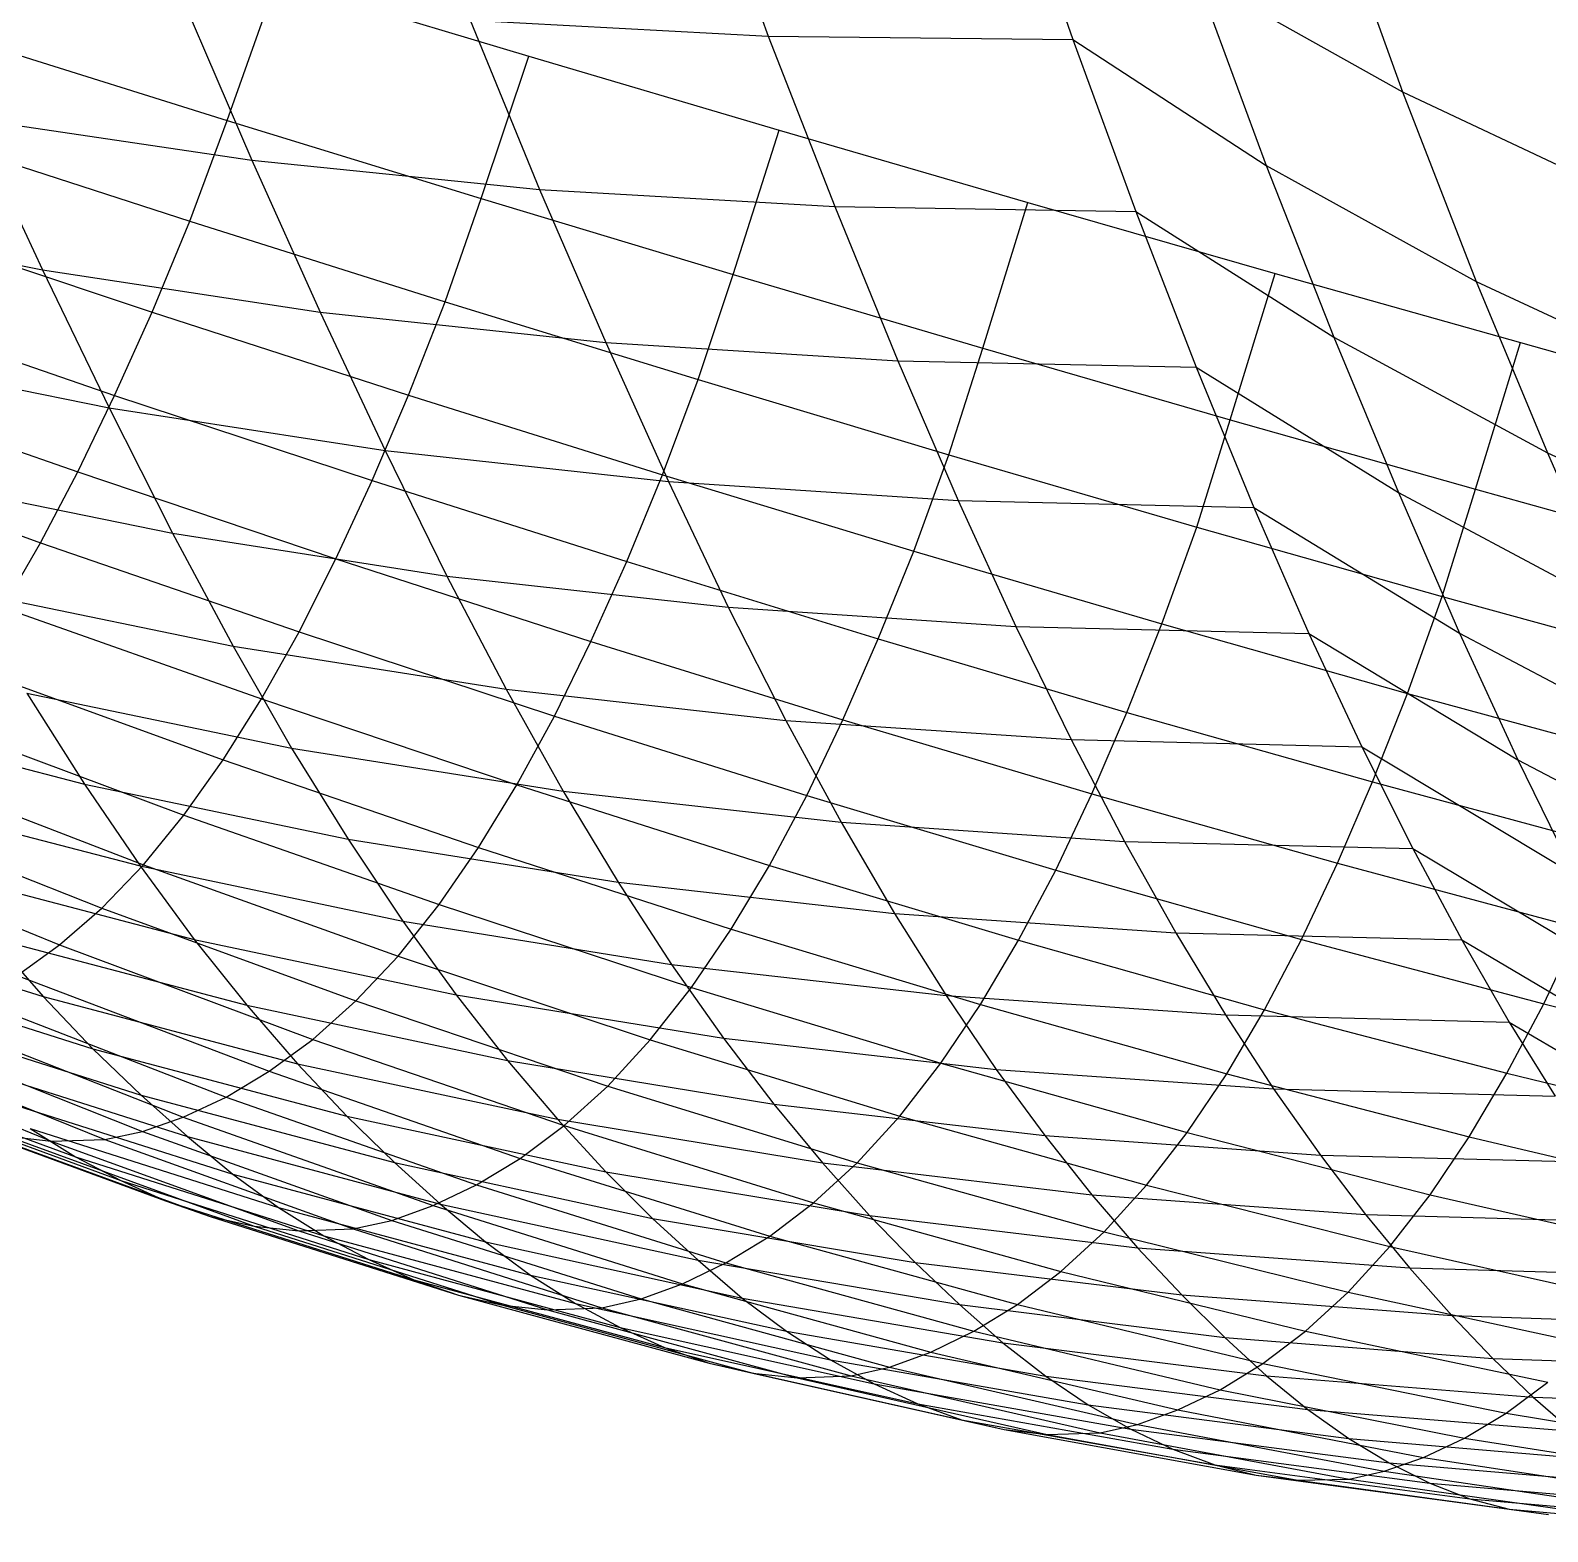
# Model space of a CAD drawing. Extents: x -429 to 429, y -1 to 209.
# Drawn here: x -325.63 to -317.15, y 32.33 to 40.71 of the extents above; entities that cross this region are included whole.
import ezdxf

# ---------------------------------------------------------------- set-up
doc = ezdxf.new("R2010")
doc.units = 0

msp = doc.modelspace()

# ---------------------------------------------------------------- linework, layer by layer
at = {"layer": 'default', "color": 5, "linetype": 'CONTINUOUS'}
for p, q in [((-321.886, 41.728, 93.421), (-321.504, 40.68, 94.003)), ((-320.167, 41.716, 92.754), (-319.804, 40.661, 93.306)), ((-320.167, 41.716, 92.754), (-319.804, 40.661, 93.306)), ((-318.38, 41.533, 89.096), (-317.962, 40.369, 89.72)), ((-324.526, 40.208, 116.311), (-324.25, 40.99, 116.581)), ((-324.25, 40.99, 116.581), (-322.842, 40.568, 115.537)), ((-319.114, 41.014, 91.208), (-317.962, 40.369, 89.72)), ((-319.114, 41.014, 91.208), (-318.723, 39.957, 91.789)), ((-324.792, 40.927, 95.688), (-324.389, 39.987, 96.285)), ((-323.169, 40.768, 94.799), (-321.504, 40.68, 94.003)), ((-323.169, 40.768, 94.799), (-322.781, 39.823, 95.38)), ((-321.504, 40.68, 94.003), (-319.804, 40.661, 93.306)), ((-321.504, 40.68, 94.003), (-321.133, 39.728, 94.562)), ((-325.955, 40.656, 117.327), (-324.526, 40.208, 116.311)), ((-319.804, 40.661, 93.306), (-318.723, 39.957, 91.789)), ((-319.804, 40.661, 93.306), (-319.452, 39.7, 93.836)), ((-319.804, 40.661, 93.306), (-319.452, 39.7, 93.836)), ((-323.108, 39.772, 115.279), (-322.842, 40.568, 115.537)), ((-322.842, 40.568, 115.537), (-321.443, 40.155, 114.481)), ((-317.962, 40.369, 89.72), (-316.718, 39.782, 88.297)), ((-317.962, 40.369, 89.72), (-317.55, 39.31, 90.328)), ((-325.952, 40.219, 97.274), (-324.389, 39.987, 96.285)), ((-325.952, 40.219, 97.274), (-325.557, 39.374, 97.845)), ((-324.735, 39.646, 116.106), (-324.526, 40.208, 116.311)), ((-324.526, 40.208, 116.311), (-323.108, 39.772, 115.279)), ((-326.174, 40.113, 117.108), (-324.735, 39.646, 116.106)), ((-321.701, 39.348, 114.229), (-321.443, 40.155, 114.481)), ((-321.443, 40.155, 114.481), (-320.054, 39.75, 113.412)), ((-324.389, 39.987, 96.285), (-322.781, 39.823, 95.38)), ((-324.389, 39.987, 96.285), (-324.006, 39.138, 96.848)), ((-318.723, 39.957, 91.789), (-317.55, 39.31, 90.328)), ((-318.723, 39.957, 91.789), (-318.345, 38.998, 92.348)), ((-323.308, 39.196, 115.082), (-323.108, 39.772, 115.279)), ((-323.108, 39.772, 115.279), (-321.701, 39.348, 114.229)), ((-322.781, 39.823, 95.38), (-321.133, 39.728, 94.562)), ((-322.781, 39.823, 95.38), (-322.412, 38.968, 95.929)), ((-320.306, 38.936, 113.163), (-320.054, 39.75, 113.412)), ((-320.054, 39.75, 113.412), (-318.674, 39.354, 112.33)), ((-327.059, 39.675, 98.917), (-325.557, 39.374, 97.845)), ((-321.133, 39.728, 94.562), (-319.452, 39.7, 93.836)), ((-321.133, 39.728, 94.562), (-320.78, 38.866, 95.093)), ((-319.452, 39.7, 93.836), (-318.345, 38.998, 92.348)), ((-319.452, 39.7, 93.836), (-319.115, 38.831, 94.34)), ((-319.452, 39.7, 93.836), (-319.115, 38.831, 94.34)), ((-326.393, 39.62, 116.886), (-324.946, 39.138, 115.893)), ((-324.946, 39.138, 115.893), (-324.735, 39.646, 116.106)), ((-324.735, 39.646, 116.106), (-323.308, 39.196, 115.082)), ((-325.557, 39.374, 97.845), (-324.006, 39.138, 96.848)), ((-325.557, 39.374, 97.845), (-325.185, 38.603, 98.379)), ((-321.895, 38.761, 114.039), (-321.701, 39.348, 114.229)), ((-321.701, 39.348, 114.229), (-320.306, 38.936, 113.163)), ((-318.924, 38.536, 112.081), (-318.674, 39.354, 112.33)), ((-318.674, 39.354, 112.33), (-317.304, 38.968, 111.236)), ((-317.55, 39.31, 90.328), (-316.292, 38.722, 88.928)), ((-317.55, 39.31, 90.328), (-317.153, 38.352, 90.911)), ((-326.608, 39.17, 116.666), (-325.155, 38.673, 115.679)), ((-323.513, 38.674, 114.876), (-323.308, 39.196, 115.082)), ((-323.308, 39.196, 115.082), (-321.895, 38.761, 114.039)), ((-325.155, 38.673, 115.679), (-324.946, 39.138, 115.893)), ((-324.946, 39.138, 115.893), (-323.513, 38.674, 114.876)), ((-324.006, 39.138, 96.848), (-322.412, 38.968, 95.929)), ((-324.006, 39.138, 96.848), (-323.643, 38.365, 97.376)), ((-318.345, 38.998, 92.348), (-317.153, 38.352, 90.911)), ((-318.345, 38.998, 92.348), (-317.984, 38.13, 92.877)), ((-326.68, 38.907, 99.453), (-325.185, 38.603, 98.379)), ((-322.412, 38.968, 95.929), (-320.78, 38.866, 95.093)), ((-322.412, 38.968, 95.929), (-322.061, 38.192, 96.446)), ((-320.496, 38.341, 112.976), (-320.306, 38.936, 113.163)), ((-320.306, 38.936, 113.163), (-318.924, 38.536, 112.081)), ((-317.554, 38.149, 110.982), (-317.304, 38.968, 111.236)), ((-317.304, 38.968, 111.236), (-315.943, 38.59, 110.129)), ((-320.78, 38.866, 95.093), (-319.115, 38.831, 94.34)), ((-320.78, 38.866, 95.093), (-320.443, 38.086, 95.592)), ((-319.115, 38.831, 94.34), (-317.984, 38.13, 92.877)), ((-319.115, 38.831, 94.34), (-318.793, 38.047, 94.818)), ((-319.115, 38.831, 94.34), (-318.793, 38.047, 94.818)), ((-326.818, 38.756, 116.448), (-325.361, 38.246, 115.466)), ((-322.095, 38.229, 113.836), (-321.895, 38.761, 114.039)), ((-321.895, 38.761, 114.039), (-320.496, 38.341, 112.976)), ((-325.361, 38.246, 115.466), (-325.155, 38.673, 115.679)), ((-325.155, 38.673, 115.679), (-323.717, 38.198, 114.667)), ((-323.717, 38.198, 114.667), (-323.513, 38.674, 114.876)), ((-323.513, 38.674, 114.876), (-322.095, 38.229, 113.836)), ((-325.185, 38.603, 98.379), (-323.643, 38.365, 97.376)), ((-325.185, 38.603, 98.379), (-324.832, 37.903, 98.882)), ((-319.111, 37.938, 111.892), (-318.924, 38.536, 112.081)), ((-318.924, 38.536, 112.081), (-317.554, 38.149, 110.982)), ((-327.027, 38.375, 116.229), (-325.568, 37.85, 115.249)), ((-323.643, 38.365, 97.376), (-322.061, 38.192, 96.446)), ((-323.643, 38.365, 97.376), (-323.299, 37.663, 97.872)), ((-320.692, 37.803, 112.774), (-320.496, 38.341, 112.976)), ((-320.496, 38.341, 112.976), (-319.111, 37.938, 111.892)), ((-317.153, 38.352, 90.911), (-315.88, 37.765, 89.533)), ((-317.153, 38.352, 90.911), (-316.775, 37.485, 91.465)), ((-325.568, 37.85, 115.249), (-325.361, 38.246, 115.466)), ((-325.361, 38.246, 115.466), (-323.92, 37.76, 114.457)), ((-322.295, 37.745, 113.63), (-322.095, 38.229, 113.836)), ((-322.095, 38.229, 113.836), (-320.692, 37.803, 112.774)), ((-326.321, 38.208, 99.957), (-324.832, 37.903, 98.882)), ((-323.92, 37.76, 114.457), (-323.717, 38.198, 114.667)), ((-323.717, 38.198, 114.667), (-322.295, 37.745, 113.63)), ((-322.061, 38.192, 96.446), (-320.443, 38.086, 95.592)), ((-322.061, 38.192, 96.446), (-321.728, 37.49, 96.933)), ((-317.741, 37.55, 110.79), (-317.554, 38.149, 110.982)), ((-317.554, 38.149, 110.982), (-316.196, 37.773, 109.867)), ((-320.443, 38.086, 95.592), (-318.793, 38.047, 94.818)), ((-320.443, 38.086, 95.592), (-320.121, 37.383, 96.065)), ((-317.984, 38.13, 92.877), (-316.775, 37.485, 91.465)), ((-317.984, 38.13, 92.877), (-317.643, 37.345, 93.378)), ((-318.793, 38.047, 94.818), (-317.643, 37.345, 93.378)), ((-318.793, 38.047, 94.818), (-318.485, 37.343, 95.273)), ((-318.793, 38.047, 94.818), (-318.485, 37.343, 95.273)), ((-324.832, 37.903, 98.882), (-323.299, 37.663, 97.872)), ((-324.832, 37.903, 98.882), (-324.492, 37.273, 99.362)), ((-319.306, 37.397, 111.69), (-319.111, 37.938, 111.892)), ((-319.111, 37.938, 111.892), (-317.741, 37.55, 110.79)), ((-325.778, 37.489, 115.026), (-325.568, 37.85, 115.249)), ((-325.568, 37.85, 115.249), (-324.125, 37.352, 114.241)), ((-320.89, 37.313, 112.569), (-320.692, 37.803, 112.774)), ((-320.692, 37.803, 112.774), (-319.306, 37.397, 111.69)), ((-324.125, 37.352, 114.241), (-323.92, 37.76, 114.457)), ((-323.92, 37.76, 114.457), (-322.495, 37.298, 113.421)), ((-322.495, 37.298, 113.421), (-322.295, 37.745, 113.63)), ((-322.295, 37.745, 113.63), (-320.89, 37.313, 112.569)), ((-323.299, 37.663, 97.872), (-321.728, 37.49, 96.933)), ((-323.299, 37.663, 97.872), (-322.968, 37.033, 98.347)), ((-325.975, 37.579, 100.439), (-324.492, 37.273, 99.362)), ((-317.935, 37.009, 110.585), (-317.741, 37.55, 110.79)), ((-317.741, 37.55, 110.79), (-316.386, 37.178, 109.668)), ((-325.778, 37.489, 115.026), (-324.335, 36.978, 114.017)), ((-321.728, 37.49, 96.933), (-320.121, 37.383, 96.065)), ((-321.728, 37.49, 96.933), (-321.406, 36.858, 97.398)), ((-320.121, 37.383, 96.065), (-318.485, 37.343, 95.273)), ((-320.121, 37.383, 96.065), (-319.812, 36.751, 96.517)), ((-319.501, 36.903, 111.484), (-319.306, 37.397, 111.69)), ((-319.306, 37.397, 111.69), (-317.935, 37.009, 110.585)), ((-324.335, 36.978, 114.017), (-324.125, 37.352, 114.241)), ((-324.125, 37.352, 114.241), (-322.698, 36.881, 113.206)), ((-322.698, 36.881, 113.206), (-322.495, 37.298, 113.421)), ((-322.495, 37.298, 113.421), (-321.088, 36.861, 112.36)), ((-321.088, 36.861, 112.36), (-320.89, 37.313, 112.569)), ((-320.89, 37.313, 112.569), (-319.501, 36.903, 111.484)), ((-318.485, 37.343, 95.273), (-317.318, 36.637, 93.853)), ((-318.485, 37.343, 95.273), (-318.189, 36.711, 95.706)), ((-318.485, 37.343, 95.273), (-318.189, 36.711, 95.706)), ((-317.643, 37.345, 93.378), (-316.418, 36.699, 91.986)), ((-317.643, 37.345, 93.378), (-317.318, 36.637, 93.853)), ((-324.492, 37.273, 99.362), (-322.968, 37.033, 98.347)), ((-324.492, 37.273, 99.362), (-324.167, 36.703, 99.818)), ((-325.991, 37.162, 114.797), (-324.548, 36.638, 113.785)), ((-322.968, 37.033, 98.347), (-321.406, 36.858, 97.398)), ((-322.968, 37.033, 98.347), (-322.65, 36.463, 98.798)), ((-325.645, 37.01, 100.897), (-324.167, 36.703, 99.818)), ((-325.645, 37.01, 100.897), (-325.323, 36.502, 101.339)), ((-324.548, 36.638, 113.785), (-324.335, 36.978, 114.017)), ((-324.335, 36.978, 114.017), (-322.908, 36.498, 112.981)), ((-318.13, 36.515, 110.375), (-317.935, 37.009, 110.585)), ((-317.935, 37.009, 110.585), (-316.581, 36.64, 109.457)), ((-326.755, 36.874, 102.473), (-325.323, 36.502, 101.339)), ((-326.207, 36.866, 114.56), (-324.768, 36.329, 113.544)), ((-322.908, 36.498, 112.981), (-322.698, 36.881, 113.206)), ((-322.698, 36.881, 113.206), (-321.289, 36.438, 112.144)), ((-319.698, 36.448, 111.274), (-319.501, 36.903, 111.484)), ((-319.501, 36.903, 111.484), (-318.13, 36.515, 110.375)), ((-321.406, 36.858, 97.398), (-319.812, 36.751, 96.517)), ((-321.406, 36.858, 97.398), (-321.098, 36.289, 97.84)), ((-321.289, 36.438, 112.144), (-321.088, 36.861, 112.36)), ((-321.088, 36.861, 112.36), (-319.698, 36.448, 111.274)), ((-324.167, 36.703, 99.818), (-322.65, 36.463, 98.798)), ((-324.167, 36.703, 99.818), (-323.851, 36.195, 100.259)), ((-319.812, 36.751, 96.517), (-318.189, 36.711, 95.706)), ((-319.812, 36.751, 96.517), (-319.515, 36.182, 96.946)), ((-318.189, 36.711, 95.706), (-317.006, 36, 94.307)), ((-318.189, 36.711, 95.706), (-317.905, 36.143, 96.119)), ((-318.189, 36.711, 95.706), (-317.905, 36.143, 96.119)), ((-324.768, 36.329, 113.544), (-324.548, 36.638, 113.785)), ((-324.548, 36.638, 113.785), (-323.122, 36.148, 112.747)), ((-317.318, 36.637, 93.853), (-316.081, 35.987, 92.479)), ((-317.318, 36.637, 93.853), (-317.006, 36, 94.307)), ((-326.429, 36.603, 114.314), (-324.994, 36.052, 113.292)), ((-325.323, 36.502, 101.339), (-323.851, 36.195, 100.259)), ((-325.323, 36.502, 101.339), (-325.012, 36.045, 101.765)), ((-323.122, 36.148, 112.747), (-322.908, 36.498, 112.981)), ((-322.908, 36.498, 112.981), (-321.498, 36.048, 111.917)), ((-322.65, 36.463, 98.798), (-321.098, 36.289, 97.84)), ((-322.65, 36.463, 98.798), (-322.342, 35.954, 99.233)), ((-319.898, 36.022, 111.056), (-319.698, 36.448, 111.274)), ((-319.698, 36.448, 111.274), (-318.326, 36.06, 110.162)), ((-318.326, 36.06, 110.162), (-318.13, 36.515, 110.375)), ((-318.13, 36.515, 110.375), (-316.777, 36.149, 109.243)), ((-326.656, 36.374, 114.059), (-325.226, 35.81, 113.029)), ((-326.441, 36.418, 102.897), (-325.012, 36.045, 101.765)), ((-321.498, 36.048, 111.917), (-321.289, 36.438, 112.144)), ((-321.289, 36.438, 112.144), (-319.898, 36.022, 111.056)), ((-324.994, 36.052, 113.292), (-324.768, 36.329, 113.544)), ((-324.768, 36.329, 113.544), (-323.342, 35.829, 112.502)), ((-321.098, 36.289, 97.84), (-319.515, 36.182, 96.946)), ((-321.098, 36.289, 97.84), (-320.8, 35.779, 98.266)), ((-323.851, 36.195, 100.259), (-322.342, 35.954, 99.233)), ((-323.851, 36.195, 100.259), (-323.546, 35.737, 100.682)), ((-326.885, 36.181, 113.799), (-325.462, 35.605, 112.76)), ((-323.342, 35.829, 112.502), (-323.122, 36.148, 112.747)), ((-323.122, 36.148, 112.747), (-321.711, 35.692, 111.681)), ((-319.515, 36.182, 96.946), (-317.905, 36.143, 96.119)), ((-319.515, 36.182, 96.946), (-319.228, 35.672, 97.359)), ((-317.905, 36.143, 96.119), (-316.707, 35.427, 94.739)), ((-317.905, 36.143, 96.119), (-317.63, 35.632, 96.515)), ((-317.905, 36.143, 96.119), (-317.63, 35.632, 96.515)), ((-325.226, 35.81, 113.029), (-324.994, 36.052, 113.292)), ((-325.012, 36.045, 101.765), (-323.546, 35.737, 100.682)), ((-325.012, 36.045, 101.765), (-324.71, 35.634, 102.176)), ((-324.994, 36.052, 113.292), (-323.572, 35.542, 112.244)), ((-321.711, 35.692, 111.681), (-321.498, 36.048, 111.917)), ((-321.498, 36.048, 111.917), (-320.106, 35.63, 110.827)), ((-320.106, 35.63, 110.827), (-319.898, 36.022, 111.056)), ((-319.898, 36.022, 111.056), (-318.526, 35.634, 109.943)), ((-318.526, 35.634, 109.943), (-318.326, 36.06, 110.162)), ((-318.326, 36.06, 110.162), (-316.974, 35.697, 109.027)), ((-326.135, 36.008, 103.307), (-324.71, 35.634, 102.176)), ((-322.342, 35.954, 99.233), (-320.8, 35.779, 98.266)), ((-322.342, 35.954, 99.233), (-322.044, 35.495, 99.652)), ((-325.462, 35.605, 112.76), (-325.226, 35.81, 113.029)), ((-325.226, 35.81, 113.029), (-323.808, 35.291, 111.975)), ((-323.572, 35.542, 112.244), (-323.342, 35.829, 112.502)), ((-323.342, 35.829, 112.502), (-321.933, 35.367, 111.433)), ((-320.8, 35.779, 98.266), (-319.228, 35.672, 97.359)), ((-320.8, 35.779, 98.266), (-320.511, 35.321, 98.675)), ((-326.939, 35.755, 105.246), (-325.553, 35.315, 104.081)), ((-323.546, 35.737, 100.682), (-322.044, 35.495, 99.652)), ((-323.546, 35.737, 100.682), (-323.248, 35.326, 101.091)), ((-321.933, 35.367, 111.433), (-321.711, 35.692, 111.681)), ((-321.711, 35.692, 111.681), (-320.319, 35.271, 110.589)), ((-317.173, 35.275, 108.804), (-316.974, 35.697, 109.027)), ((-325.839, 35.642, 103.701), (-324.417, 35.267, 102.572)), ((-325.839, 35.642, 103.701), (-325.553, 35.315, 104.081)), ((-325.7, 35.434, 112.485), (-325.462, 35.605, 112.76)), ((-325.462, 35.605, 112.76), (-324.048, 35.076, 111.698)), ((-324.71, 35.634, 102.176), (-323.248, 35.326, 101.091)), ((-324.71, 35.634, 102.176), (-324.417, 35.267, 102.572)), ((-320.319, 35.271, 110.589), (-320.106, 35.63, 110.827)), ((-320.106, 35.63, 110.827), (-318.732, 35.242, 109.712)), ((-319.228, 35.672, 97.359), (-317.63, 35.632, 96.515)), ((-319.228, 35.672, 97.359), (-318.951, 35.213, 97.755)), ((-318.732, 35.242, 109.712), (-318.526, 35.634, 109.943)), ((-318.526, 35.634, 109.943), (-317.173, 35.275, 108.804)), ((-317.63, 35.632, 96.515), (-316.418, 34.913, 95.154)), ((-317.63, 35.632, 96.515), (-317.366, 35.172, 96.894)), ((-317.63, 35.632, 96.515), (-317.366, 35.172, 96.894)), ((-323.808, 35.291, 111.975), (-323.572, 35.542, 112.244)), ((-323.572, 35.542, 112.244), (-322.163, 35.074, 111.172)), ((-326.662, 35.464, 105.608), (-325.276, 35.024, 104.446)), ((-325.7, 35.434, 112.485), (-324.291, 34.898, 111.416)), ((-322.044, 35.495, 99.652), (-320.511, 35.321, 98.675)), ((-322.044, 35.495, 99.652), (-321.755, 35.084, 100.055)), ((-322.163, 35.074, 111.172), (-321.933, 35.367, 111.433)), ((-321.933, 35.367, 111.433), (-320.54, 34.943, 110.339)), ((-325.936, 35.298, 112.21), (-324.532, 34.754, 111.132)), ((-325.553, 35.315, 104.081), (-324.133, 34.94, 102.953)), ((-325.553, 35.315, 104.081), (-325.276, 35.024, 104.446)), ((-324.417, 35.267, 102.572), (-322.96, 34.958, 101.485)), ((-324.417, 35.267, 102.572), (-324.133, 34.94, 102.953)), ((-324.048, 35.076, 111.698), (-323.808, 35.291, 111.975)), ((-323.808, 35.291, 111.975), (-322.401, 34.816, 110.898)), ((-323.248, 35.326, 101.091), (-321.755, 35.084, 100.055)), ((-323.248, 35.326, 101.091), (-322.96, 34.958, 101.485)), ((-320.54, 34.943, 110.339), (-320.319, 35.271, 110.589)), ((-320.511, 35.321, 98.675), (-318.951, 35.213, 97.755)), ((-320.511, 35.321, 98.675), (-320.231, 34.908, 99.069)), ((-320.319, 35.271, 110.589), (-318.944, 34.884, 109.472)), ((-317.379, 34.887, 108.571), (-317.173, 35.275, 108.804)), ((-317.173, 35.275, 108.804), (-315.841, 34.943, 107.641)), ((-326.393, 35.205, 105.957), (-325.007, 34.764, 104.799)), ((-326.17, 35.192, 111.935), (-324.772, 34.642, 110.848)), ((-318.951, 35.213, 97.755), (-317.366, 35.172, 96.894)), ((-318.951, 35.213, 97.755), (-318.682, 34.8, 98.137)), ((-318.944, 34.884, 109.472), (-318.732, 35.242, 109.712)), ((-318.732, 35.242, 109.712), (-317.379, 34.887, 108.571)), ((-317.366, 35.172, 96.894), (-316.139, 34.451, 95.552)), ((-317.366, 35.172, 96.894), (-317.11, 34.759, 97.259)), ((-317.366, 35.172, 96.894), (-317.11, 34.759, 97.259)), ((-326.394, 35.117, 111.669), (-325, 34.562, 110.574)), ((-321.755, 35.084, 100.055), (-320.231, 34.908, 99.069)), ((-321.755, 35.084, 100.055), (-321.474, 34.715, 100.444)), ((-326.883, 35.07, 111.08), (-325.509, 34.508, 109.957)), ((-326.592, 35.075, 111.433), (-325.21, 34.517, 110.322)), ((-325.276, 35.024, 104.446), (-323.858, 34.648, 103.32)), ((-325.276, 35.024, 104.446), (-325.007, 34.764, 104.799)), ((-324.291, 34.898, 111.416), (-324.048, 35.076, 111.698)), ((-324.048, 35.076, 111.698), (-322.644, 34.595, 110.616)), ((-322.401, 34.816, 110.898), (-322.163, 35.074, 111.172)), ((-322.163, 35.074, 111.172), (-320.77, 34.647, 110.075)), ((-326.736, 34.923, 108.429), (-325.373, 34.42, 107.268)), ((-326.133, 34.974, 106.293), (-324.747, 34.534, 105.14)), ((-324.133, 34.94, 102.953), (-322.682, 34.63, 101.865)), ((-324.133, 34.94, 102.953), (-323.858, 34.648, 103.32)), ((-322.96, 34.958, 101.485), (-321.474, 34.715, 100.444)), ((-322.96, 34.958, 101.485), (-322.682, 34.63, 101.865)), ((-320.77, 34.647, 110.075), (-320.54, 34.943, 110.339)), ((-320.54, 34.943, 110.339), (-319.164, 34.557, 109.22)), ((-324.532, 34.754, 111.132), (-324.291, 34.898, 111.416)), ((-324.291, 34.898, 111.416), (-322.889, 34.412, 110.327)), ((-320.231, 34.908, 99.069), (-318.682, 34.8, 98.137)), ((-320.231, 34.908, 99.069), (-319.96, 34.539, 99.449)), ((-319.164, 34.557, 109.22), (-318.944, 34.884, 109.472)), ((-318.944, 34.884, 109.472), (-317.589, 34.532, 108.33)), ((-317.589, 34.532, 108.33), (-317.379, 34.887, 108.571)), ((-317.379, 34.887, 108.571), (-316.045, 34.562, 107.406)), ((-326.488, 34.791, 108.741), (-325.121, 34.288, 107.587)), ((-325.879, 34.763, 106.62), (-324.494, 34.323, 105.47)), ((-325.007, 34.764, 104.799), (-323.592, 34.388, 103.674)), ((-325.007, 34.764, 104.799), (-324.747, 34.534, 105.14)), ((-324.772, 34.642, 110.848), (-324.532, 34.754, 111.132)), ((-324.532, 34.754, 111.132), (-323.133, 34.264, 110.038)), ((-322.644, 34.595, 110.616), (-322.401, 34.816, 110.898)), ((-322.401, 34.816, 110.898), (-321.008, 34.387, 109.799)), ((-318.682, 34.8, 98.137), (-317.11, 34.759, 97.259)), ((-318.682, 34.8, 98.137), (-318.421, 34.43, 98.504)), ((-326.241, 34.678, 109.051), (-324.871, 34.175, 107.904)), ((-321.474, 34.715, 100.444), (-319.96, 34.539, 99.449)), ((-321.474, 34.715, 100.444), (-321.202, 34.386, 100.818)), ((-325.995, 34.591, 109.357), (-324.621, 34.088, 108.218)), ((-325.626, 34.579, 106.945), (-324.24, 34.138, 105.799)), ((-325.626, 34.579, 106.945), (-325.373, 34.42, 107.268)), ((-325, 34.562, 110.574), (-324.772, 34.642, 110.848)), ((-324.772, 34.642, 110.848), (-323.376, 34.148, 109.748)), ((-323.858, 34.648, 103.32), (-322.412, 34.337, 102.23)), ((-323.858, 34.648, 103.32), (-323.592, 34.388, 103.674)), ((-322.889, 34.412, 110.327), (-322.644, 34.595, 110.616)), ((-322.682, 34.63, 101.865), (-321.202, 34.386, 100.818)), ((-322.682, 34.63, 101.865), (-322.412, 34.337, 102.23)), ((-322.644, 34.595, 110.616), (-321.251, 34.164, 109.513)), ((-321.008, 34.387, 109.799), (-320.77, 34.647, 110.075)), ((-320.77, 34.647, 110.075), (-319.392, 34.262, 108.955)), ((-325.753, 34.535, 109.657), (-324.375, 34.033, 108.525)), ((-325.753, 34.535, 109.657), (-325.509, 34.508, 109.957)), ((-325.509, 34.508, 109.957), (-325.21, 34.517, 110.322)), ((-325.509, 34.508, 109.957), (-324.126, 34.007, 108.834)), ((-325.21, 34.517, 110.322), (-325, 34.562, 110.574)), ((-325.21, 34.517, 110.322), (-323.823, 34.018, 109.207)), ((-325, 34.562, 110.574), (-323.607, 34.065, 109.468)), ((-324.747, 34.534, 105.14), (-323.334, 34.156, 104.015)), ((-324.747, 34.534, 105.14), (-324.494, 34.323, 105.47)), ((-319.96, 34.539, 99.449), (-318.421, 34.43, 98.504)), ((-319.96, 34.539, 99.449), (-319.697, 34.209, 99.815)), ((-319.392, 34.262, 108.955), (-319.164, 34.557, 109.22)), ((-319.164, 34.557, 109.22), (-317.807, 34.209, 108.078)), ((-317.807, 34.209, 108.078), (-317.589, 34.532, 108.33)), ((-317.589, 34.532, 108.33), (-316.254, 34.216, 107.164)), ((-325.373, 34.42, 107.268), (-323.987, 33.979, 106.126)), ((-325.373, 34.42, 107.268), (-325.121, 34.288, 107.587)), ((-323.133, 34.264, 110.038), (-322.889, 34.412, 110.327)), ((-322.889, 34.412, 110.327), (-321.496, 33.978, 109.222)), ((-318.421, 34.43, 98.504), (-316.862, 34.389, 97.61)), ((-318.421, 34.43, 98.504), (-318.169, 34.099, 98.858)), ((-324.494, 34.323, 105.47), (-323.083, 33.945, 104.347)), ((-324.494, 34.323, 105.47), (-324.24, 34.138, 105.799)), ((-323.592, 34.388, 103.674), (-322.15, 34.076, 102.582)), ((-323.592, 34.388, 103.674), (-323.334, 34.156, 104.015)), ((-322.412, 34.337, 102.23), (-320.939, 34.092, 101.178)), ((-322.412, 34.337, 102.23), (-322.15, 34.076, 102.582)), ((-321.251, 34.164, 109.513), (-321.008, 34.387, 109.799)), ((-321.202, 34.386, 100.818), (-319.697, 34.209, 99.815)), ((-321.202, 34.386, 100.818), (-320.939, 34.092, 101.178)), ((-321.008, 34.387, 109.799), (-319.629, 34.002, 108.678)), ((-325.121, 34.288, 107.587), (-323.735, 33.847, 106.449)), ((-325.121, 34.288, 107.587), (-324.871, 34.175, 107.904)), ((-323.376, 34.148, 109.748), (-323.133, 34.264, 110.038)), ((-323.133, 34.264, 110.038), (-321.741, 33.828, 108.929)), ((-319.629, 34.002, 108.678), (-319.392, 34.262, 108.955)), ((-319.392, 34.262, 108.955), (-318.032, 33.919, 107.813)), ((-324.871, 34.175, 107.904), (-323.484, 33.734, 106.769)), ((-324.871, 34.175, 107.904), (-324.621, 34.088, 108.218)), ((-323.334, 34.156, 104.015), (-321.896, 33.844, 102.922)), ((-323.334, 34.156, 104.015), (-323.083, 33.945, 104.347)), ((-321.496, 33.978, 109.222), (-321.251, 34.164, 109.513)), ((-321.251, 34.164, 109.513), (-319.87, 33.78, 108.391)), ((-319.697, 34.209, 99.815), (-318.169, 34.099, 98.858)), ((-319.697, 34.209, 99.815), (-319.442, 33.913, 100.168)), ((-318.032, 33.919, 107.813), (-317.807, 34.209, 108.078)), ((-317.807, 34.209, 108.078), (-316.469, 33.901, 106.912)), ((-324.621, 34.088, 108.218), (-323.234, 33.647, 107.087)), ((-324.621, 34.088, 108.218), (-324.375, 34.033, 108.525)), ((-324.24, 34.138, 105.799), (-322.832, 33.76, 104.676)), ((-324.24, 34.138, 105.799), (-323.987, 33.979, 106.126)), ((-323.607, 34.065, 109.468), (-323.376, 34.148, 109.748)), ((-323.376, 34.148, 109.748), (-321.984, 33.711, 108.635)), ((-322.15, 34.076, 102.582), (-320.683, 33.83, 101.526)), ((-322.15, 34.076, 102.582), (-321.896, 33.844, 102.922)), ((-320.939, 34.092, 101.178), (-319.442, 33.913, 100.168)), ((-320.939, 34.092, 101.178), (-320.683, 33.83, 101.526)), ((-318.169, 34.099, 98.858), (-316.621, 34.055, 97.949)), ((-318.169, 34.099, 98.858), (-317.924, 33.801, 99.199)), ((-324.375, 34.033, 108.525), (-322.987, 33.592, 107.397)), ((-324.375, 34.033, 108.525), (-324.126, 34.007, 108.834)), ((-324.126, 34.007, 108.834), (-323.823, 34.018, 109.207)), ((-324.126, 34.007, 108.834), (-322.737, 33.566, 107.71)), ((-323.823, 34.018, 109.207), (-323.607, 34.065, 109.468)), ((-323.823, 34.018, 109.207), (-322.433, 33.578, 108.088)), ((-323.607, 34.065, 109.468), (-322.215, 33.627, 108.353)), ((-319.87, 33.78, 108.391), (-319.629, 34.002, 108.678)), ((-319.629, 34.002, 108.678), (-318.265, 33.664, 107.536)), ((-323.987, 33.979, 106.126), (-322.581, 33.601, 105.003)), ((-323.987, 33.979, 106.126), (-323.735, 33.847, 106.449)), ((-323.083, 33.945, 104.347), (-321.65, 33.631, 103.252)), ((-323.083, 33.945, 104.347), (-322.832, 33.76, 104.676)), ((-321.741, 33.828, 108.929), (-321.496, 33.978, 109.222)), ((-321.496, 33.978, 109.222), (-320.113, 33.596, 108.099)), ((-319.442, 33.913, 100.168), (-317.924, 33.801, 99.199)), ((-319.442, 33.913, 100.168), (-319.195, 33.649, 100.507)), ((-318.265, 33.664, 107.536), (-318.032, 33.919, 107.813)), ((-318.032, 33.919, 107.813), (-316.691, 33.619, 106.649)), ((-323.735, 33.847, 106.449), (-322.331, 33.468, 105.327)), ((-323.735, 33.847, 106.449), (-323.484, 33.734, 106.769)), ((-321.984, 33.711, 108.635), (-321.741, 33.828, 108.929)), ((-321.896, 33.844, 102.922), (-320.436, 33.595, 101.861)), ((-321.896, 33.844, 102.922), (-321.65, 33.631, 103.252)), ((-321.741, 33.828, 108.929), (-320.356, 33.447, 107.806)), ((-320.683, 33.83, 101.526), (-319.195, 33.649, 100.507)), ((-320.683, 33.83, 101.526), (-320.436, 33.595, 101.861)), ((-323.484, 33.734, 106.769), (-322.083, 33.356, 105.648)), ((-323.484, 33.734, 106.769), (-323.234, 33.647, 107.087)), ((-322.832, 33.76, 104.676), (-321.403, 33.446, 103.579)), ((-322.832, 33.76, 104.676), (-322.581, 33.601, 105.003)), ((-320.113, 33.596, 108.099), (-319.87, 33.78, 108.391)), ((-319.87, 33.78, 108.391), (-318.503, 33.447, 107.252)), ((-317.924, 33.801, 99.199), (-316.388, 33.755, 98.275)), ((-317.924, 33.801, 99.199), (-317.687, 33.534, 99.528)), ((-323.234, 33.647, 107.087), (-321.835, 33.268, 105.965)), ((-323.234, 33.647, 107.087), (-322.987, 33.592, 107.397)), ((-322.215, 33.627, 108.353), (-321.984, 33.711, 108.635)), ((-321.984, 33.711, 108.635), (-320.597, 33.33, 107.512)), ((-319.195, 33.649, 100.507), (-317.687, 33.534, 99.528)), ((-319.195, 33.649, 100.507), (-318.955, 33.412, 100.836)), ((-318.503, 33.447, 107.252), (-318.265, 33.664, 107.536)), ((-318.265, 33.664, 107.536), (-316.918, 33.372, 106.376)), ((-322.987, 33.592, 107.397), (-321.59, 33.213, 106.276)), ((-322.987, 33.592, 107.397), (-322.737, 33.566, 107.71)), ((-322.737, 33.566, 107.71), (-322.433, 33.578, 108.088)), ((-322.737, 33.566, 107.71), (-321.343, 33.187, 106.588)), ((-322.581, 33.601, 105.003), (-321.157, 33.286, 103.903)), ((-322.581, 33.601, 105.003), (-322.331, 33.468, 105.327)), ((-322.433, 33.578, 108.088), (-322.215, 33.627, 108.353)), ((-322.433, 33.578, 108.088), (-321.042, 33.198, 106.966)), ((-322.215, 33.627, 108.353), (-320.827, 33.246, 107.229)), ((-321.65, 33.631, 103.252), (-320.195, 33.382, 102.187)), ((-321.65, 33.631, 103.252), (-321.403, 33.446, 103.579)), ((-320.436, 33.595, 101.861), (-318.955, 33.412, 100.836)), ((-320.436, 33.595, 101.861), (-320.195, 33.382, 102.187)), ((-320.356, 33.447, 107.806), (-320.113, 33.596, 108.099)), ((-320.113, 33.596, 108.099), (-318.742, 33.266, 106.962)), ((-317.687, 33.534, 99.528), (-316.162, 33.485, 98.59)), ((-317.687, 33.534, 99.528), (-317.457, 33.295, 99.846)), ((-322.331, 33.468, 105.327), (-320.912, 33.153, 104.224)), ((-322.331, 33.468, 105.327), (-322.083, 33.356, 105.648)), ((-321.403, 33.446, 103.579), (-319.955, 33.196, 102.508)), ((-321.403, 33.446, 103.579), (-321.157, 33.286, 103.903)), ((-320.597, 33.33, 107.512), (-320.356, 33.447, 107.806)), ((-320.356, 33.447, 107.806), (-318.98, 33.12, 106.671)), ((-318.955, 33.412, 100.836), (-317.457, 33.295, 99.846)), ((-318.955, 33.412, 100.836), (-318.722, 33.198, 101.153)), ((-318.742, 33.266, 106.962), (-318.503, 33.447, 107.252)), ((-318.503, 33.447, 107.252), (-317.15, 33.162, 106.095)), ((-322.083, 33.356, 105.648), (-320.669, 33.04, 104.541)), ((-322.083, 33.356, 105.648), (-321.835, 33.268, 105.965)), ((-320.827, 33.246, 107.229), (-320.597, 33.33, 107.512)), ((-320.597, 33.33, 107.512), (-319.217, 33.007, 106.38)), ((-320.195, 33.382, 102.187), (-318.722, 33.198, 101.153)), ((-320.195, 33.382, 102.187), (-319.955, 33.196, 102.508)), ((-321.835, 33.268, 105.965), (-320.426, 32.952, 104.854)), ((-321.835, 33.268, 105.965), (-321.59, 33.213, 106.276)), ((-321.157, 33.286, 103.903), (-319.717, 33.035, 102.826)), ((-321.157, 33.286, 103.903), (-320.912, 33.153, 104.224)), ((-321.042, 33.198, 106.966), (-320.827, 33.246, 107.229)), ((-320.827, 33.246, 107.229), (-319.443, 32.926, 106.099)), ((-318.98, 33.12, 106.671), (-318.742, 33.266, 106.962)), ((-318.742, 33.266, 106.962), (-317.383, 32.989, 105.81)), ((-317.457, 33.295, 99.846), (-315.943, 33.243, 98.895)), ((-317.457, 33.295, 99.846), (-317.233, 33.079, 100.153)), ((-321.59, 33.213, 106.276), (-320.187, 32.897, 105.161)), ((-321.59, 33.213, 106.276), (-321.343, 33.187, 106.588)), ((-321.343, 33.187, 106.588), (-321.042, 33.198, 106.966)), ((-321.343, 33.187, 106.588), (-319.946, 32.87, 105.469)), ((-321.042, 33.198, 106.966), (-319.65, 32.879, 105.843)), ((-320.912, 33.153, 104.224), (-319.48, 32.9, 103.14)), ((-320.912, 33.153, 104.224), (-320.669, 33.04, 104.541)), ((-319.955, 33.196, 102.508), (-318.491, 33.01, 101.466)), ((-319.955, 33.196, 102.508), (-319.717, 33.035, 102.826)), ((-318.722, 33.198, 101.153), (-317.233, 33.079, 100.153)), ((-318.722, 33.198, 101.153), (-318.491, 33.01, 101.466)), ((-317.383, 32.989, 105.81), (-317.15, 33.162, 106.095)), ((-319.217, 33.007, 106.38), (-318.98, 33.12, 106.671)), ((-318.98, 33.12, 106.671), (-317.615, 32.849, 105.524)), ((-317.233, 33.079, 100.153), (-315.73, 33.025, 99.189)), ((-317.233, 33.079, 100.153), (-317.013, 32.889, 100.454)), ((-320.669, 33.04, 104.541), (-319.244, 32.787, 103.45)), ((-320.669, 33.04, 104.541), (-320.426, 32.952, 104.854)), ((-319.717, 33.035, 102.826), (-318.262, 32.847, 101.774)), ((-319.717, 33.035, 102.826), (-319.48, 32.9, 103.14)), ((-319.443, 32.926, 106.099), (-319.217, 33.007, 106.38)), ((-319.217, 33.007, 106.38), (-317.845, 32.741, 105.239)), ((-318.491, 33.01, 101.466), (-317.013, 32.889, 100.454)), ((-318.491, 33.01, 101.466), (-318.262, 32.847, 101.774)), ((-317.615, 32.849, 105.524), (-317.383, 32.989, 105.81)), ((-317.383, 32.989, 105.81), (-316.038, 32.764, 104.645)), ((-320.426, 32.952, 104.854), (-319.01, 32.7, 103.756)), ((-320.426, 32.952, 104.854), (-320.187, 32.897, 105.161)), ((-320.187, 32.897, 105.161), (-318.779, 32.643, 104.055)), ((-320.187, 32.897, 105.161), (-319.946, 32.87, 105.469)), ((-319.65, 32.879, 105.843), (-319.443, 32.926, 106.099)), ((-319.48, 32.9, 103.14), (-318.036, 32.711, 102.078)), ((-319.48, 32.9, 103.14), (-319.244, 32.787, 103.45)), ((-319.443, 32.926, 106.099), (-318.065, 32.664, 104.962)), ((-319.946, 32.87, 105.469), (-319.65, 32.879, 105.843)), ((-319.946, 32.87, 105.469), (-318.546, 32.615, 104.354)), ((-319.65, 32.879, 105.843), (-318.26, 32.621, 104.719)), ((-318.262, 32.847, 101.774), (-316.796, 32.724, 100.749)), ((-318.262, 32.847, 101.774), (-318.036, 32.711, 102.078)), ((-317.845, 32.741, 105.239), (-317.615, 32.849, 105.524)), ((-317.615, 32.849, 105.524), (-316.261, 32.634, 104.367)), ((-319.244, 32.787, 103.45), (-317.81, 32.598, 102.377)), ((-319.244, 32.787, 103.45), (-319.01, 32.7, 103.756)), ((-318.065, 32.664, 104.962), (-317.845, 32.741, 105.239)), ((-318.036, 32.711, 102.078), (-316.581, 32.587, 101.038)), ((-318.036, 32.711, 102.078), (-317.81, 32.598, 102.377)), ((-317.845, 32.741, 105.239), (-316.482, 32.533, 104.09)), ((-319.01, 32.7, 103.756), (-317.587, 32.511, 102.671)), ((-319.01, 32.7, 103.756), (-318.779, 32.643, 104.055)), ((-318.779, 32.643, 104.055), (-317.367, 32.453, 102.958)), ((-318.779, 32.643, 104.055), (-318.546, 32.615, 104.354)), ((-318.26, 32.621, 104.719), (-318.065, 32.664, 104.962)), ((-318.065, 32.664, 104.962), (-316.694, 32.462, 103.821)), ((-318.546, 32.615, 104.354), (-318.26, 32.621, 104.719)), ((-318.546, 32.615, 104.354), (-317.147, 32.423, 103.244)), ((-318.26, 32.621, 104.719), (-316.873, 32.425, 103.597)), ((-317.81, 32.598, 102.377), (-316.369, 32.473, 101.322)), ((-317.81, 32.598, 102.377), (-317.587, 32.511, 102.671)), ((-317.587, 32.511, 102.671), (-316.159, 32.385, 101.601)), ((-317.587, 32.511, 102.671), (-317.367, 32.453, 102.958)), ((-317.367, 32.453, 102.958), (-315.953, 32.327, 101.872)), ((-317.367, 32.453, 102.958), (-317.147, 32.423, 103.244))]:
    msp.add_line(p, q, dxfattribs=at)

doc.saveas('drawing.dxf')
